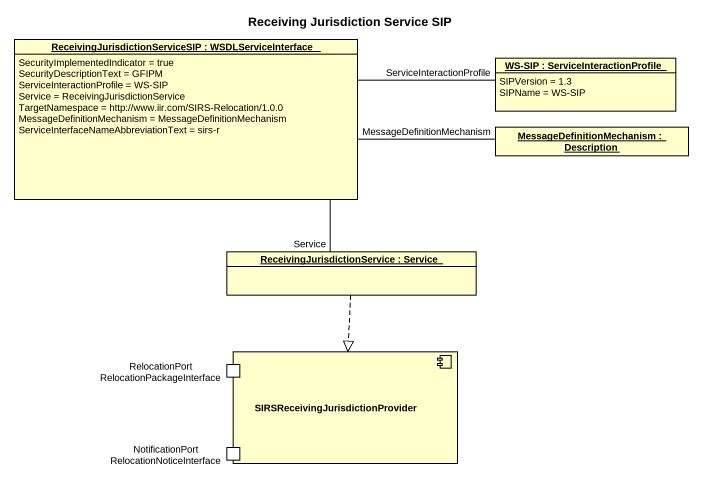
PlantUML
@startuml
title Receiving Jurisdiction Service SIP
allowmixing
hide circle
hide empty members
object "ReceivingJurisdictionServiceSIP : WSDLServiceInterface" as ReceivingJurisdictionService {
  SecurityImplementedIndicator = true
  SecurityDescriptionText = GFIPM
  ServiceInteractionProfile = WS-SIP
  Service = ReceivingJurisdictionService
  TargetNamespace = http://www.iir.com/SIRS-Relocation/1.0.0
  MessageDefinitionMechanism = MessageDefinitionMechanism
  ServiceInterfaceNameAbbreviationText = sirs-r
}
object "WS-SIP : ServiceInteractionProfile" as WS_SIP {
  SIPVersion = 1.3
  SIPName = WS-SIP
}
object "MessageDefinitionMechanism : Description" as MessageDefinitionMechanism
object "ReceivingJurisdictionService : Service" as ReceivingJurisdictionService_2
component "SIRSReceivingJurisdictionProvider" as SIRSReceivingJurisdictionPro {
  port "RelocationPort RelocationPackageInterface" as RelocationPort
  port "NotificationPort RelocationNoticeInterface" as NotificationPort
}
ReceivingJurisdictionService -right- WS_SIP : ServiceInteractionProfile
MessageDefinitionMechanism -left- ReceivingJurisdictionService : MessageDefinitionMechanism
ReceivingJurisdictionService_2 -up- ReceivingJurisdictionService : Service
ReceivingJurisdictionService_2 ..|> SIRSReceivingJurisdictionPro
@enduml
